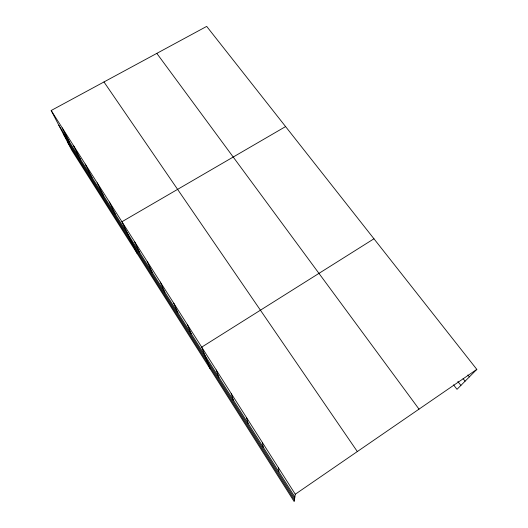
<?xml version="1.0" encoding="UTF-8"?>
<svg xmlns="http://www.w3.org/2000/svg" width="528" height="528" viewBox="0 0 528 528"><rect width="100%" height="100%" fill="white"/><g stroke="black" fill="none" stroke-linecap="round" stroke-linejoin="round"><path stroke-width="0.79" d="M51.183 110.504L295.277 494.228L294.195 501.6L71.775 150.229L51.183 110.504L206.692 26.4L476.817 369.389L457.004 389.334L453.565 384.859M295.277 494.228L476.817 369.389M373.956 238.781L201.709 347.134L210.131 368.795M285.589 126.581L121.935 221.734L137.293 253.73M467.861 374.966L469.359 376.893M463.082 378.602L465.089 381.19M457.875 381.5L460.891 385.414M156.816 53.374L419.014 409.134M103.97 81.959L357.331 451.552M58.852 125.294L294.868 497.013M63.287 133.848L294.637 498.604M67.676 142.316L294.406 500.161M62.278 127.941L69.663 142.322M73.63 145.794L80.725 159.746M85.265 164.083L92.05 177.58M97.192 182.827L103.64 195.835M109.408 202.033L115.513 214.54M134.402 241.329L139.775 252.74M147.187 261.426L152.163 272.25M160.294 282.031L164.855 292.241M173.745 303.171L177.857 312.728M187.539 324.865L191.195 333.729M216.256 370.003L218.902 377.368M231.198 393.492L233.297 400.039M246.55 417.635L248.074 423.317M262.337 442.451L263.254 447.223M278.573 467.973L278.843 471.781"/></g></svg>
